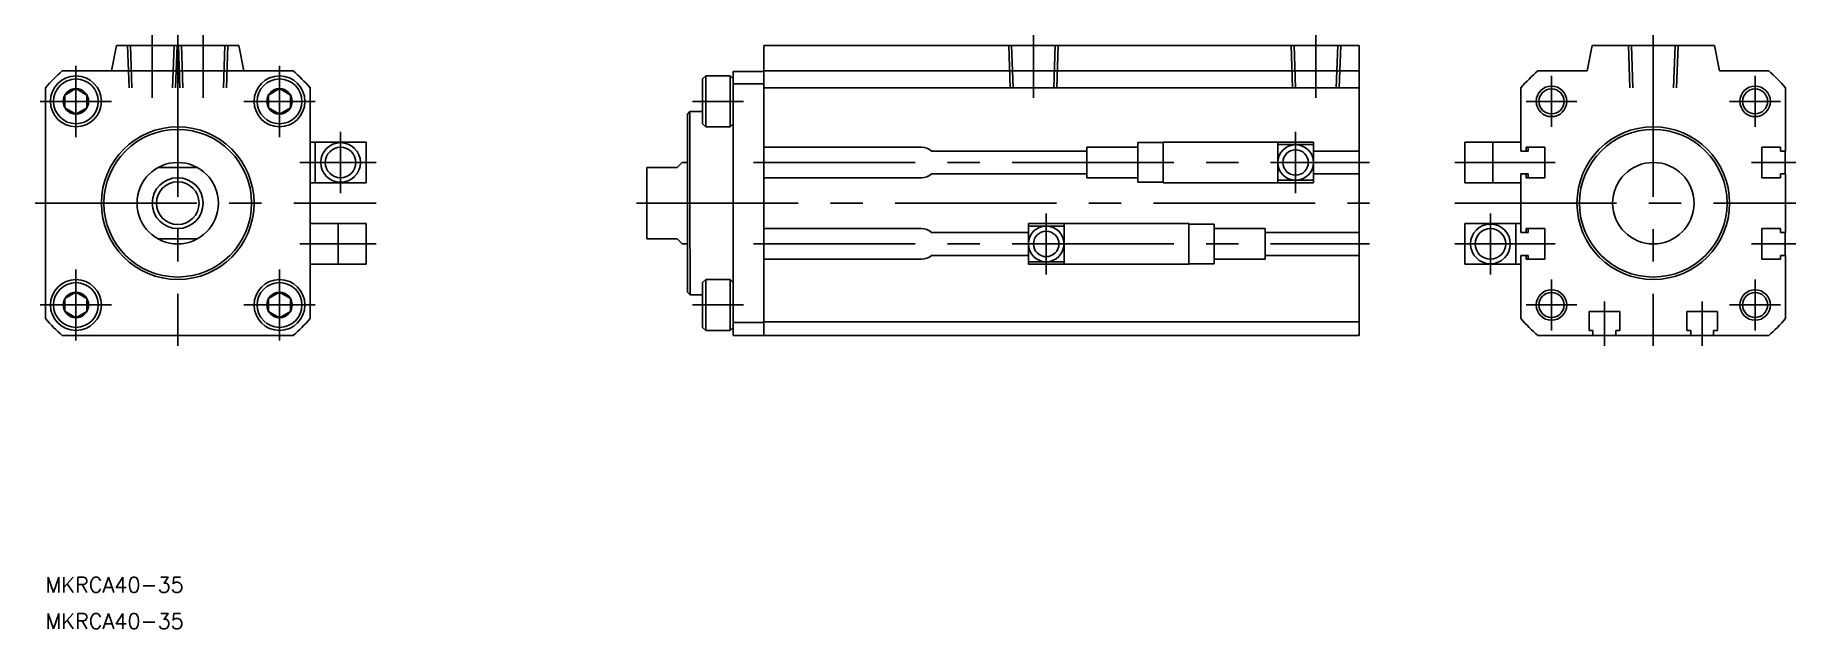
# Model space of a CAD drawing. Extents: x -28 to 318, y -84 to 33.
import ezdxf

# ---------------------------------------------------------------- set-up
doc = ezdxf.new("R2010")
doc.units = 0
doc.linetypes.add('CENTER', pattern=[50.8, 31.75, -6.35, 6.35, -6.35])
doc.linetypes.add('DASHED', pattern=[19.05, 12.7, -6.35])
doc.layers.get('0').update_dxf_attribs({"linetype": 'CONTINUOUS'})
doc.layers.add('CENTER', color=1, linetype='CENTER')
doc.styles.get("Standard").update_dxf_attribs({"font": 'txt.shx', "height": 3, "bigfont": 'bigfont.shx'})

msp = doc.modelspace()

# ---------------------------------------------------------------- linework, layer by layer
at = {"color": 7, "linetype": 'CONTINUOUS'}
for p, q in [((-13, 26), (-12, 31)), ((-12, 31), (12, 31)), ((12, 31), (13, 26)), ((115.14, 31), (232.14, 31)), ((115.14, 31), (115.14, -26)), ((232.14, 31), (232.14, -26)), ((276.92, 26), (277.92, 31)), ((277.92, 31), (301.92, 31)), ((301.92, 31), (302.92, 26)), ((-22.68, 26), (-13, 26)), ((-13, 26), (13, 26)), ((13, 26), (22.68, 26)), ((103.14, 24.4), (103.74, 25)), ((103.14, 24.4), (103.14, 20)), ((103.74, 15), (103.74, 25)), ((108.54, 25), (103.74, 25)), ((108.54, 25), (108.54, 15)), ((109.14, 24.4), (108.54, 25)), ((109.14, 25.9), (109.14, -26)), ((115.14, 25.9), (109.14, 25.9)), ((232.14, 26), (115.14, 26)), ((276.92, 26), (267.24, 26)), ((312.59, 26), (302.92, 26)), ((-26, 22.68), (-26, -22.68)), ((-20, 22.5), (-22.17, 21.25)), ((-22.17, 21.25), (-22.17, 18.75)), ((-17.83, 21.25), (-20, 22.5)), ((-17.83, 18.75), (-17.83, 21.25)), ((20, 22.5), (17.83, 21.25)), ((17.83, 21.25), (17.83, 18.75)), ((22.17, 21.25), (20, 22.5)), ((22.17, 18.75), (22.17, 21.25)), ((26, -22.68), (26, 22.68)), ((109.14, 23.46), (115.14, 23.46)), ((115.14, 22.68), (232.14, 22.68)), ((263.92, 22.68), (263.92, 10.25)), ((315.92, 10.25), (315.92, 22.68)), ((-22.17, 18.75), (-20, 17.5)), ((-20, 17.5), (-17.83, 18.75)), ((17.83, 18.75), (20, 17.5)), ((20, 17.5), (22.17, 18.75)), ((100.14, 17.5), (100.64, 18)), ((100.14, 17.5), (100.14, 0)), ((100.64, 18), (100.64, 0.01)), ((103.14, 18), (100.64, 18)), ((103.14, 20), (103.14, 15.6)), ((103.14, 15.6), (103.74, 15)), ((103.74, 15), (108.54, 15)), ((109.14, 15.6), (108.54, 15)), ((37, 12), (26, 12)), ((27, 12), (27, 4)), ((37, 4), (37, 12)), ((115.14, 11), (146.14, 11)), ((178.64, 11), (178.64, 5)), ((188.64, 11), (178.64, 11)), ((193.64, 11.9), (188.64, 11.9)), ((188.64, 11.9), (188.64, 4.1)), ((223.14, 12), (193.64, 12)), ((193.64, 4), (193.64, 12)), ((216.14, 4), (216.14, 12)), ((216.14, 11.5), (223.14, 11.5)), ((223.14, 12), (223.14, 4)), ((252.92, 12), (263.92, 12)), ((252.92, 4), (252.92, 12)), ((258.42, 12), (258.42, 4)), ((264.92, 10.25), (264.92, 11)), ((264.92, 11), (268.62, 11)), ((265.32, 10.25), (265.32, 11)), ((268.62, 11), (268.62, 5)), ((311.22, 5), (311.22, 11)), ((311.22, 11), (314.92, 11)), ((314.92, 11), (314.92, 10.25)), ((3.87, 7), (-3.87, 7)), ((92.14, 7), (92.14, -7)), ((98.14, 7), (92.14, 7)), ((98.14, 7), (99.14, 8)), ((100.14, 8), (99.14, 8)), ((148.12, 10.25), (178.64, 10.25)), ((223.14, 10.25), (232.14, 10.25)), ((263.92, 10.25), (265.32, 10.25)), ((314.92, 10.25), (315.92, 10.25)), ((315.82, 5.75), (315.82, 10.25)), ((37, 4), (26, 4)), ((146.14, 5), (115.14, 5)), ((178.64, 5.75), (148.12, 5.75)), ((178.64, 5), (188.64, 5)), ((188.64, 4.1), (193.64, 4.1)), ((223.14, 4), (193.64, 4)), ((223.14, 4.5), (216.14, 4.5)), ((232.14, 5.75), (223.14, 5.75)), ((263.92, 4), (252.92, 4)), ((263.92, 5.75), (263.92, -5.75)), ((265.32, 5.75), (263.92, 5.75)), ((264.92, 5), (264.92, 5.75)), ((268.62, 5), (264.92, 5)), ((265.32, 5), (265.32, 5.75)), ((314.92, 5), (311.22, 5)), ((314.92, 5.75), (314.92, 5)), ((315.92, 5.75), (314.92, 5.75)), ((315.92, -5.75), (315.92, 5.75)), ((100.18, -17.5), (100.14, 0.02)), ((100.68, -18), (100.64, 0.01)), ((37, -4), (26, -4)), ((31.5, -12), (31.5, -4)), ((37, -4), (37, -12)), ((115.14, -5), (146.14, -5)), ((148.12, -5.75), (167.14, -5.75)), ((167.14, -4), (198.64, -4)), ((167.14, -12), (167.14, -4)), ((167.14, -4.5), (174.14, -4.5)), ((174.14, -4), (174.14, -12)), ((198.64, -4), (198.64, -12)), ((203.64, -4.1), (198.64, -4.1)), ((203.64, -11.9), (203.64, -4.1)), ((213.64, -5), (203.64, -5)), ((213.64, -11), (213.64, -5)), ((213.64, -5.75), (232.14, -5.75)), ((252.92, -4), (252.92, -12)), ((252.92, -4), (263.92, -4)), ((262.92, -12), (262.92, -4)), ((263.92, -5.75), (265.32, -5.75)), ((264.92, -5), (268.62, -5)), ((264.92, -5.75), (264.92, -5)), ((265.32, -5), (265.32, -5.75)), ((268.62, -5), (268.62, -11)), ((311.22, -11), (311.22, -5)), ((311.22, -5), (314.92, -5)), ((314.92, -5), (314.92, -5.75)), ((314.92, -5.75), (315.92, -5.75)), ((315.82, -10.25), (315.82, -5.75)), ((3.87, -7), (-3.87, -7)), ((92.14, -7), (98.14, -7)), ((98.14, -7), (99.14, -8)), ((99.14, -8), (100.14, -8)), ((167.14, -10.25), (148.12, -10.25)), ((232.14, -10.25), (213.64, -10.25)), ((263.92, -10.25), (263.92, -22.68)), ((265.32, -10.25), (263.92, -10.25)), ((264.92, -11), (264.92, -10.25)), ((265.32, -10.25), (265.32, -11)), ((314.92, -10.25), (314.92, -11)), ((315.92, -10.25), (314.92, -10.25)), ((315.92, -22.68), (315.92, -10.25)), ((37, -12), (26, -12)), ((146.14, -11), (115.14, -11)), ((174.14, -11.5), (167.14, -11.5)), ((167.14, -12), (198.64, -12)), ((198.64, -11.9), (203.64, -11.9)), ((203.64, -11), (213.64, -11)), ((252.92, -12), (263.92, -12)), ((268.62, -11), (264.92, -11)), ((314.92, -11), (311.22, -11)), ((103.14, -15.6), (103.74, -15)), ((103.14, -20), (103.14, -15.6)), ((103.74, -15), (103.74, -25)), ((103.74, -15), (108.54, -15)), ((108.54, -25), (108.54, -15)), ((109.14, -15.6), (108.54, -15)), ((-20, -17.5), (-22.17, -18.75)), ((-22.17, -18.75), (-22.17, -21.23)), ((-17.83, -18.75), (-20, -17.5)), ((-17.83, -21.25), (-17.83, -18.75)), ((20, -17.5), (17.83, -18.75)), ((17.83, -18.75), (17.83, -21.25)), ((22.17, -18.75), (20, -17.5)), ((22.17, -21.25), (22.17, -18.75)), ((100.18, -17.5), (100.68, -18)), ((100.68, -18), (103.14, -18)), ((103.14, -24.4), (103.14, -20)), ((-22.17, -21.23), (-20, -22.5)), ((-20, -22.5), (-17.83, -21.25)), ((17.83, -21.25), (20, -22.5)), ((20, -22.5), (22.17, -21.25)), ((115.14, -23.46), (109.14, -23.46)), ((232.14, -23.34), (115.14, -23.34)), ((115.14, -23.46), (115.14, -23.34)), ((283.32, -21.3), (277.32, -21.3)), ((277.32, -21.3), (277.32, -25)), ((283.32, -25), (283.32, -21.3)), ((296.52, -21.3), (302.52, -21.3)), ((296.52, -25), (296.52, -21.3)), ((302.52, -21.3), (302.52, -25)), ((-22.68, -26), (22.68, -26)), ((103.14, -24.4), (103.74, -25)), ((108.54, -25), (103.74, -25)), ((109.14, -24.4), (108.54, -25)), ((232.14, -26), (109.14, -26)), ((267.24, -26), (312.59, -26)), ((277.32, -25), (278.07, -25)), ((278.07, -25), (278.07, -26)), ((282.57, -25), (283.32, -25)), ((282.57, -26), (282.57, -25)), ((297.27, -25), (296.52, -25)), ((297.27, -26), (297.27, -25)), ((301.77, -25), (301.77, -26)), ((302.52, -25), (301.77, -25))]:
    msp.add_line(p, q, dxfattribs=at)
at = {"color": 3, "linetype": 'DASHED'}
for p, q in [((-9.86, 31), (-9.57, 22.68)), ((-9.28, 31), (-8.99, 22.68)), ((-0.72, 31), (-1.01, 22.68)), ((-0.14, 31), (-0.43, 22.68)), ((0.14, 31), (0.43, 22.68)), ((0.72, 31), (1.01, 22.68)), ((9.28, 31), (8.99, 22.68)), ((9.86, 31), (9.57, 22.68)), ((163.27, 31), (163.56, 22.68)), ((163.85, 31), (164.14, 22.68)), ((172.42, 31), (172.13, 22.68)), ((173, 31), (172.71, 22.68)), ((218.77, 31), (219.06, 22.68)), ((219.35, 31), (219.64, 22.68)), ((227.92, 31), (227.63, 22.68)), ((228.5, 31), (228.21, 22.68)), ((285.05, 31), (285.34, 22.68)), ((285.63, 31), (285.92, 22.68)), ((294.2, 31), (293.91, 22.68)), ((294.78, 31), (294.49, 22.68))]:
    msp.add_line(p, q, dxfattribs=at)
at = {"color": 7, "linetype": 'CONTINUOUS'}
for centre, radius in [((-20, 20), 5), ((-20, 20), 4.4), ((20, 20), 5), ((20, 20), 4.4), ((-20, 20), 2.5), ((20, 20), 2.5), ((269.92, 20), 2.46), ((309.92, 20), 2.46), ((0, 0), 15), ((0, 0), 14.5), ((289.92, 0), 15), ((289.92, 0), 14.5), ((32, 8), 3.9), ((32, 8), 3), ((219.64, 8), 3.5), ((219.64, 8), 2.5), ((0, 0), 8), ((289.92, 0), 8), ((0, 0), 4.19), ((170.64, -8), 3.5), ((170.64, -8), 2.5), ((257.92, -8), 3.9), ((257.92, -8), 3), ((-20, -20), 5), ((-20, -20), 4.4), ((20, -20), 5), ((20, -20), 4.4), ((-20, -20), 2.5), ((20, -20), 2.5), ((269.92, -20), 2.46), ((309.92, -20), 2.46)]:
    msp.add_circle(centre, radius, dxfattribs=at)
at = {"color": 3, "linetype": 'CONTINUOUS'}
for centre, radius in [((269.92, 20), 3), ((309.92, 20), 3), ((0, 0), 5), ((269.92, -20), 3), ((309.92, -20), 3)]:
    msp.add_circle(centre, radius, dxfattribs=at)
at = {"color": 7, "linetype": 'CONTINUOUS'}
for centre, radius, start, end in [((0, 0), 34.5, 131.0948, 138.9052), ((0, 0), 34.5, 41.0948, 48.9052), ((289.92, 0), 34.5, 131.0948, 138.9052), ((289.92, 0), 34.5, 41.0948, 48.9052), ((146.14, 8), 3, 48.5904, 90), ((146.14, 8), 3, 270, 311.4096), ((146.14, -8), 3, 48.5904, 90), ((146.14, -8), 3, 270, 311.4096), ((0, 0), 34.5, 221.0948, 228.9052), ((0, 0), 34.5, 311.0948, 318.9052), ((289.92, 0), 34.5, 221.0948, 228.9052), ((289.92, 0), 34.5, 311.0948, 318.9052)]:
    msp.add_arc(centre, radius, start, end, dxfattribs=at)
at = {"layer": 'CENTER', "color": 1, "linetype": 'CENTER'}
for p, q in [((-5, 33), (-5, 20.68)), ((0, 33), (0, -28)), ((5, 33), (5, 20.68)), ((168.14, 33), (168.14, 20.68)), ((223.64, 33), (223.64, 20.68)), ((289.92, 33), (289.92, -28)), ((-20, 27), (-20, 13)), ((20, 27), (20, 13)), ((269.92, 15), (269.92, 25)), ((309.92, 15), (309.92, 25)), ((-27, 20), (-13, 20)), ((13, 20), (27, 20)), ((101.14, 20), (111.14, 20)), ((264.92, 20), (274.92, 20)), ((304.92, 20), (314.92, 20)), ((32, 2), (32, 14)), ((219.64, 14), (219.64, 2)), ((39, 8), (24, 8)), ((113.14, 8), (234.14, 8)), ((250.92, 8), (270.62, 8)), ((309.22, 8), (317.92, 8)), ((-28, 0), (39, 0)), ((90.14, 0), (234.14, 0)), ((170.64, -2), (170.64, -14)), ((250.92, 0), (317.92, 0)), ((257.92, -14), (257.92, -2)), ((39, -8), (24, -8)), ((113.14, -8), (234.14, -8)), ((250.92, -8), (270.62, -8)), ((309.22, -8), (317.92, -8)), ((-20, -13), (-20, -27)), ((20, -13), (20, -27)), ((269.92, -25), (269.92, -15)), ((309.92, -25), (309.92, -15)), ((-27, -20), (-13, -20)), ((13, -20), (27, -20)), ((101.14, -20), (111.14, -20)), ((264.92, -20), (274.92, -20)), ((280.32, -19.3), (280.32, -28)), ((299.52, -19.3), (299.52, -28)), ((304.92, -20), (314.92, -20))]:
    msp.add_line(p, q, dxfattribs=at)

# ---------------------------------------------------------------- texts
at = {"color": 7, "linetype": 'CONTINUOUS'}
for p in [(-25.95, -76.48), (-25.95, -83.61)]:
    msp.add_text('MKRCA40-35', height=3, dxfattribs=at).set_placement(p)

doc.saveas('drawing.dxf')
